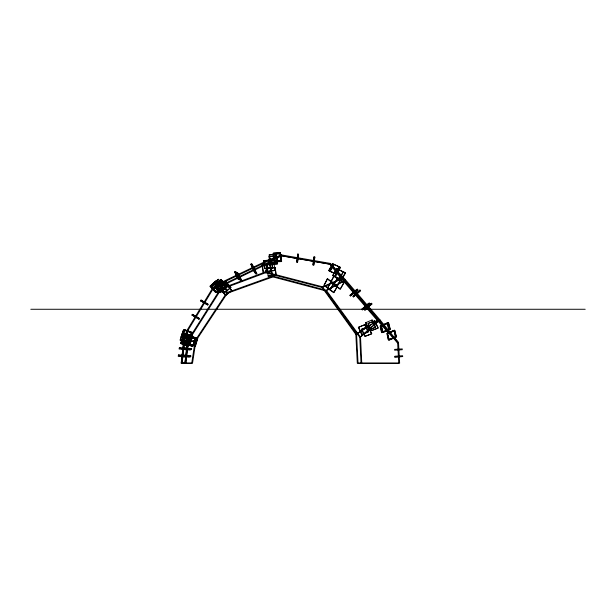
<?xml version="1.0" encoding="UTF-8"?>
<svg xmlns="http://www.w3.org/2000/svg" width="616" height="616" viewBox="0 0 616 616"><rect width="100%" height="100%" fill="white"/><g stroke="black" fill="none" stroke-linecap="round" stroke-linejoin="round"><path stroke-width="0.92" d="M183.791 341.349L181.181 363.163L184.977 363.163L187.233 341.603L186.694 330.908L212.659 288.034L220.443 282.813L269.192 259.644L281.366 254.893L330.338 263.409L345.553 279.887L379.957 319.835L398.513 342.619L399.638 363.194L358.019 363.186L356.548 334.088L322.461 286.786L265.388 271.979L220.528 288.781L188.173 339.863L183.791 341.349L186.694 330.908M187.464 331.215L184.577 341.611L181.982 363.255L185.763 363.255L188.003 341.865L187.464 331.215L213.251 288.642L220.99 283.445L269.284 260.491L281.412 255.763L329.96 264.21L345.099 280.588L379.187 320.174L397.636 342.835L398.752 363.232L357.311 363.232L355.848 334.38L322.106 287.464M379.957 319.835L360.499 337.137L326.249 290.252L272.857 276.099L226.819 292.654L195.156 340.563L191.769 363.132L184.977 363.155M359.821 337.391L325.872 290.914L272.957 276.907L227.343 293.255L195.911 340.825L192.515 363.24L185.763 363.263M265.388 271.995L269.192 259.644M184.577 341.611L188.95 340.124L221.082 289.397L265.504 272.78L269.284 260.491M182.236 342.958L184.661 335.381L192.13 337.961L189.705 345.538L182.074 343.012L184.492 335.435L191.969 338.022L189.543 345.599M335.343 273.627L339.247 266.767M339.462 267.044L335.566 273.904L328.898 270.794L332.802 263.933L340.533 267.513L336.498 274.312L330.168 271.363L334.203 264.564M339.27 278.594L343.174 271.733M343.389 272.01L339.485 278.871L332.825 275.76L336.729 268.899L345.591 272.996L341.557 279.795L335.227 276.838L339.262 270.039M329.883 271.055L333.918 264.256M334.942 276.53L338.977 269.731M379.187 320.174L359.798 337.406L361.022 363.232M355.848 334.38L377.377 320.505L397.636 342.835M356.525 334.095L378.139 320.166L398.513 342.619M212.659 288.034L224.155 283.914L269.154 262.147L281.366 254.893M213.251 288.642L224.686 284.538L269.254 262.978L281.412 255.763L329.96 264.21L341.703 279.071L377.377 320.505M326.249 290.252L345.553 279.887M325.856 290.921L345.099 280.588M322.461 286.786L342.142 278.363L378.139 320.166M341.703 279.071L322.099 287.464L265.496 272.796M183.861 348.533L182.028 349.064L189.797 350.042L191.622 349.511L182.105 348.271L183.938 347.74L191.707 348.718L189.874 349.249M183.106 355.694L181.273 356.225L189.043 357.203L190.875 356.672L181.358 355.432L183.191 354.901L190.96 355.879L189.127 356.41M274.028 263.124L266.089 264.179L266.928 271.587L274.867 270.532L273.951 262.832L266.012 263.894L266.851 271.302L274.79 270.239M267.321 268.83L275.267 267.767L276.099 275.175L268.16 276.238L267.244 268.538L275.19 267.475L276.03 274.882L268.083 275.945M187.233 341.603L195.172 340.563M188.003 341.865L195.911 340.825M30.8 309.27L585.2 309.27M402.294 348.91L394.556 349.395M402.34 349.711L394.602 350.196M402.664 355.74L394.925 356.225M191.045 332.679L183.445 330.107L181.081 336.76L188.681 339.331L191.145 332.309L183.553 329.737L181.181 336.398L188.781 338.962M190.082 336.151L182.482 333.579L180.111 340.232L187.711 342.804L190.182 335.782L182.582 333.21L180.219 339.863L187.811 342.434M223.485 285.3L218.102 279.364L212.551 284.569L217.941 290.506L223.7 285.162L218.318 279.225L212.766 284.43L218.149 290.367M220.898 287.041L215.515 281.104L209.964 286.309L215.346 292.246L221.113 286.894L215.731 280.958L210.179 286.163L215.561 292.1M330.338 263.409L342.142 278.363M371.91 320.143L375.29 327.396L368.884 330.014L365.504 322.761L372.257 319.92L375.637 327.173L369.23 329.791L365.85 322.545M224.686 284.538L227.343 293.255M224.155 283.914L226.819 292.654M269.154 262.147L272.865 276.122M269.254 262.978L272.957 276.907M360.522 337.114L361.754 363.194M220.99 283.445L221.082 289.405M220.443 282.813L220.528 288.788M183.622 341.295L181.289 363.217L184.923 363.163L188.003 339.801L183.622 341.295M184.415 341.557L182.097 363.317L185.701 363.263L188.766 340.063L184.415 341.557M297.759 254.046L296.735 262.123L297.759 254.046M298.544 254.185L297.528 262.262L298.544 254.185M314.006 256.872L312.99 264.949L314.006 256.872M314.799 257.011L313.783 265.088L314.799 257.011M187.688 336.321L185.401 343.905L192.538 346.492L194.825 338.9L187.688 336.321M187.972 336.282L185.686 343.874L192.823 346.454L195.11 338.869L187.972 336.282M190.329 335.974L188.042 343.559L195.18 346.146L197.466 338.554L190.329 335.974M190.614 335.936L188.327 343.52L195.464 346.107L197.751 338.515L190.614 335.936M183.037 335.936L180.611 343.512L188.08 346.092L190.506 338.515L183.037 335.936M183.198 335.874L180.781 343.451L188.25 346.038L190.667 338.461L183.198 335.874M185 329.853L182.043 336.482L189.497 339.008L192.454 332.386L185 329.853M185.016 330.23L182.059 336.852L189.52 339.385L192.477 332.763L185.016 330.23M185.177 333.41L182.221 340.032L189.682 342.565L192.639 335.943L185.177 333.41M185.193 333.787L182.236 340.409L189.697 342.943L192.654 336.321L185.193 333.787M327.227 278.933L323.877 285.339L330.037 289.874L333.387 283.468L327.227 278.933M327.62 278.771L324.27 285.17L330.43 289.713L333.78 283.306L327.62 278.771M333.772 276.13L330.422 282.536L336.59 287.071L339.94 280.665L333.772 276.13M334.165 275.968L330.815 282.367L336.975 286.91L340.325 280.503L334.165 275.968M332.586 263.656L328.682 270.516L336.213 274.012L340.248 267.205L332.586 263.656M336.505 268.622L332.609 275.483L341.272 279.487L345.306 272.688L336.505 268.622M330.961 281.774L327.389 288.042L333.649 292.685L337.221 286.417L330.961 281.774M331.316 281.589L327.735 287.857L334.003 292.5L337.576 286.232L331.316 281.589M337.383 278.324L333.81 284.592L340.07 289.235L343.643 282.967L337.383 278.324M337.737 278.139L334.165 284.407L340.425 289.043L343.998 282.783L337.737 278.139M179.641 347.563L179.125 348.156L187.079 349.087L187.595 348.494L179.641 347.563M179.549 348.356L179.033 348.949L186.987 349.888L187.51 349.295L179.549 348.356M178.771 354.808L178.255 355.394L186.209 356.333L186.733 355.74L178.771 354.808M178.686 355.601L178.163 356.194L186.124 357.126L186.64 356.533L178.686 355.601M354.192 294.995L352.837 296.419L360.121 289.951L354.192 294.995M354.716 295.603L353.361 297.028L360.645 290.56L354.716 295.603M365.604 308.254L364.256 309.679L371.533 303.211L365.604 308.254M366.127 308.862L364.78 310.287L372.056 303.819L366.127 308.862M216.539 281.42L211.427 286.725L216.678 292.631L221.791 287.325L216.539 281.42M216.87 281.304L211.758 286.609L217.001 292.515L222.122 287.202L216.87 281.304M220.366 280.049L215.254 285.354L220.497 291.26L225.61 285.955L220.366 280.049M220.69 279.934L215.577 285.239L220.828 291.145L225.941 285.832L220.69 279.934M355.601 290.367L349.796 295.457L357.419 289.112L355.601 290.367M356.125 290.975L350.319 296.065L357.942 289.72L356.125 290.975M367.544 304.242L361.738 309.332L369.361 302.987L367.544 304.242M368.068 304.851L362.262 309.94L369.885 303.596L368.068 304.851M221.152 279.548L215.084 284.63L220.343 290.475L226.403 285.393L221.152 279.548M221.152 279.764L215.092 284.838L220.343 290.683L226.411 285.608L221.152 279.764M221.175 281.535L215.115 286.617L220.374 292.461L226.434 287.379L221.175 281.535M221.183 281.751L215.115 286.825L220.374 292.669L226.434 287.595L221.183 281.751M225.872 281.697L219.65 286.632L224.648 292.284L230.869 287.349L225.872 281.697M225.964 281.982L219.743 286.917L224.732 292.569L230.954 287.634L225.964 281.982M226.765 284.607L220.543 289.543L225.533 295.195L231.755 290.259L226.765 284.607M226.85 284.892L220.628 289.828L225.618 295.48L231.839 290.544L226.85 284.892M387.233 322.892L380.118 325.949L381.481 332.324L388.596 329.267L387.233 322.892M387.58 323.277L380.465 326.326L381.82 332.702L388.942 329.652L387.58 323.277M394.009 330.361L386.887 333.41L388.249 339.786L395.372 336.736L394.009 330.361M394.356 330.738L387.233 333.795L388.596 340.171L395.711 337.114L394.356 330.738M388.373 322.661L381.135 325.687L382.798 332.124L390.043 329.09L388.373 322.661M388.681 323.03L381.435 326.064L383.106 332.494L390.344 329.468L388.681 323.03M394.54 330.23L387.295 333.264L388.965 339.701L396.211 336.667L394.54 330.23M394.841 330.607L387.603 333.633L389.274 340.07L396.512 337.037L394.841 330.607M365.065 324.555L358.666 327.173L362.046 334.419L368.445 331.801L365.065 324.555M364.726 324.778L358.32 327.396L361.7 334.642L368.099 332.024L364.726 324.778M374.851 320.782L368.222 323.323L371.648 330.469L378.278 327.928L374.851 320.782M374.559 321.044L367.921 323.577L371.356 330.73L377.985 328.189L374.559 321.044M368.376 326.534L361.746 329.075L365.18 336.221L371.81 333.68L368.376 326.534M368.083 326.796L361.453 329.337L364.888 336.482L371.517 333.941L368.083 326.796M271.433 259.852L263.517 260.653L264.587 268.253L272.503 267.46L271.433 259.852M271.356 260.098L263.44 260.891L264.51 268.499L272.426 267.698L271.356 260.098M270.17 263.956L262.254 264.757L263.325 272.357L271.24 271.564L270.17 263.956M270.093 264.202L262.177 264.995L263.248 272.603L271.163 271.81L270.093 264.202M280.334 252.683L273.543 253.114L274.751 260.968L281.543 260.537L280.334 252.683M279.918 252.845L273.134 253.276L274.343 261.13L281.135 260.699L279.918 252.845M276.284 254.269L269.492 254.701L270.701 262.547L277.493 262.116L276.284 254.269M275.868 254.423L269.084 254.855L270.293 262.709L277.085 262.277L275.868 254.423M402.71 356.541L394.702 356.98L402.71 356.541M280.565 253.623L273.335 253.884L274.42 261.661L281.651 261.392L280.565 253.623M280.234 253.815L273.004 254.085L274.089 261.862L281.32 261.592L280.234 253.815M276.507 256.033L269.277 256.302L270.355 264.072L277.585 263.81L276.507 256.033M276.176 256.225L268.946 256.495L270.024 264.272L277.262 264.002L276.176 256.225M201.417 300.238L200.816 300.084L208.254 304.389L201.417 300.238M201.001 300.924L200.4 300.77L207.838 305.074L201.001 300.924M192.793 314.476L192.192 314.322L199.63 318.634L192.793 314.476M192.377 315.161L191.776 315.007L199.214 319.319L192.377 315.161M252.113 264.226L251.351 263.71L254.739 270.94L255.494 271.456L252.113 264.226M251.39 264.564L250.627 264.056L254.015 271.286L254.77 271.802L251.39 264.564M235.936 271.91L235.181 271.394L238.569 278.632L239.324 279.14L235.936 271.91M235.212 272.257L234.457 271.741L237.845 278.971L238.6 279.487L235.212 272.257M253.646 266.682L252.337 265.419L255.625 272.541L256.934 273.804L253.646 266.682M252.922 267.028L251.613 265.765L254.909 272.888L256.218 274.151L252.922 267.028M238.715 273.904L237.406 272.642L240.694 279.756L242.003 281.019L238.715 273.904M237.992 274.251L236.69 272.988L239.978 280.111L241.287 281.366L237.992 274.251"/></g></svg>
